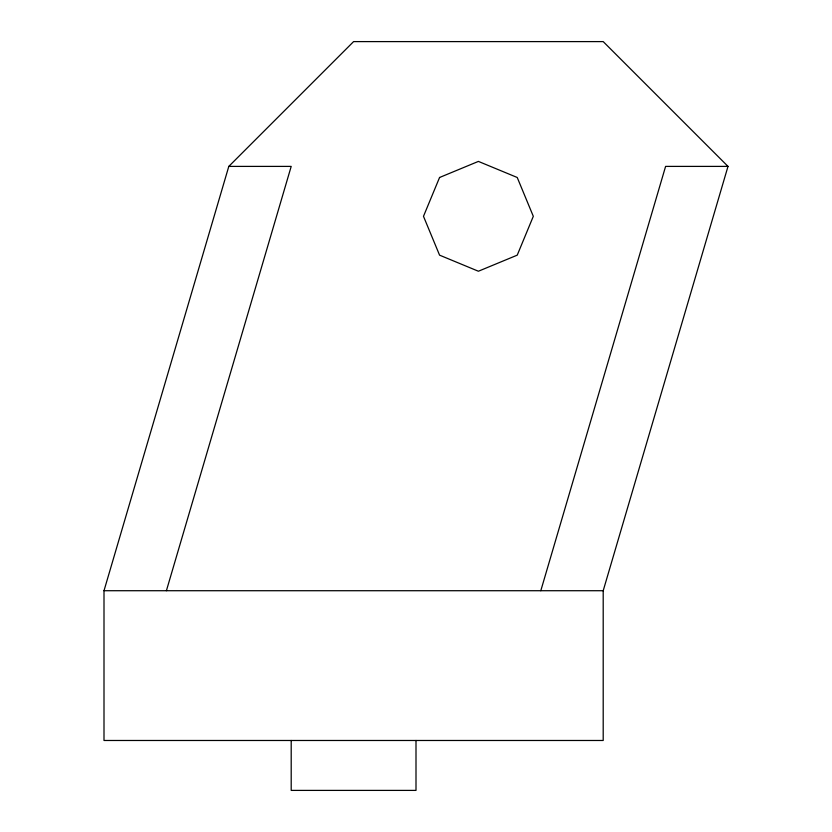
<?xml version="1.0" encoding="UTF-8"?>
<svg xmlns="http://www.w3.org/2000/svg" width="832" height="832" viewBox="0 0 832 832"><rect width="100%" height="100%" fill="white"/><g stroke="black" fill="none" stroke-linecap="round" stroke-linejoin="round"><path stroke-width="1.25" d="M104 590.72L228.8 166.4L353.6 41.6L603.2 41.6L728 166.4L603.2 590.72L603.2 740.48L104 740.48L104 590.72L603.2 590.72M166.4 590.72L291.2 166.4L228.8 166.4M540.8 590.72L665.6 166.4L728 166.4M416 740.48L416 790.4L291.2 790.4L291.2 740.48M439.566 177.486L423.488 216.32L439.566 255.154L478.4 271.232L517.234 255.154L533.312 216.32L517.234 177.486L478.4 161.408L439.566 177.486"/></g></svg>
